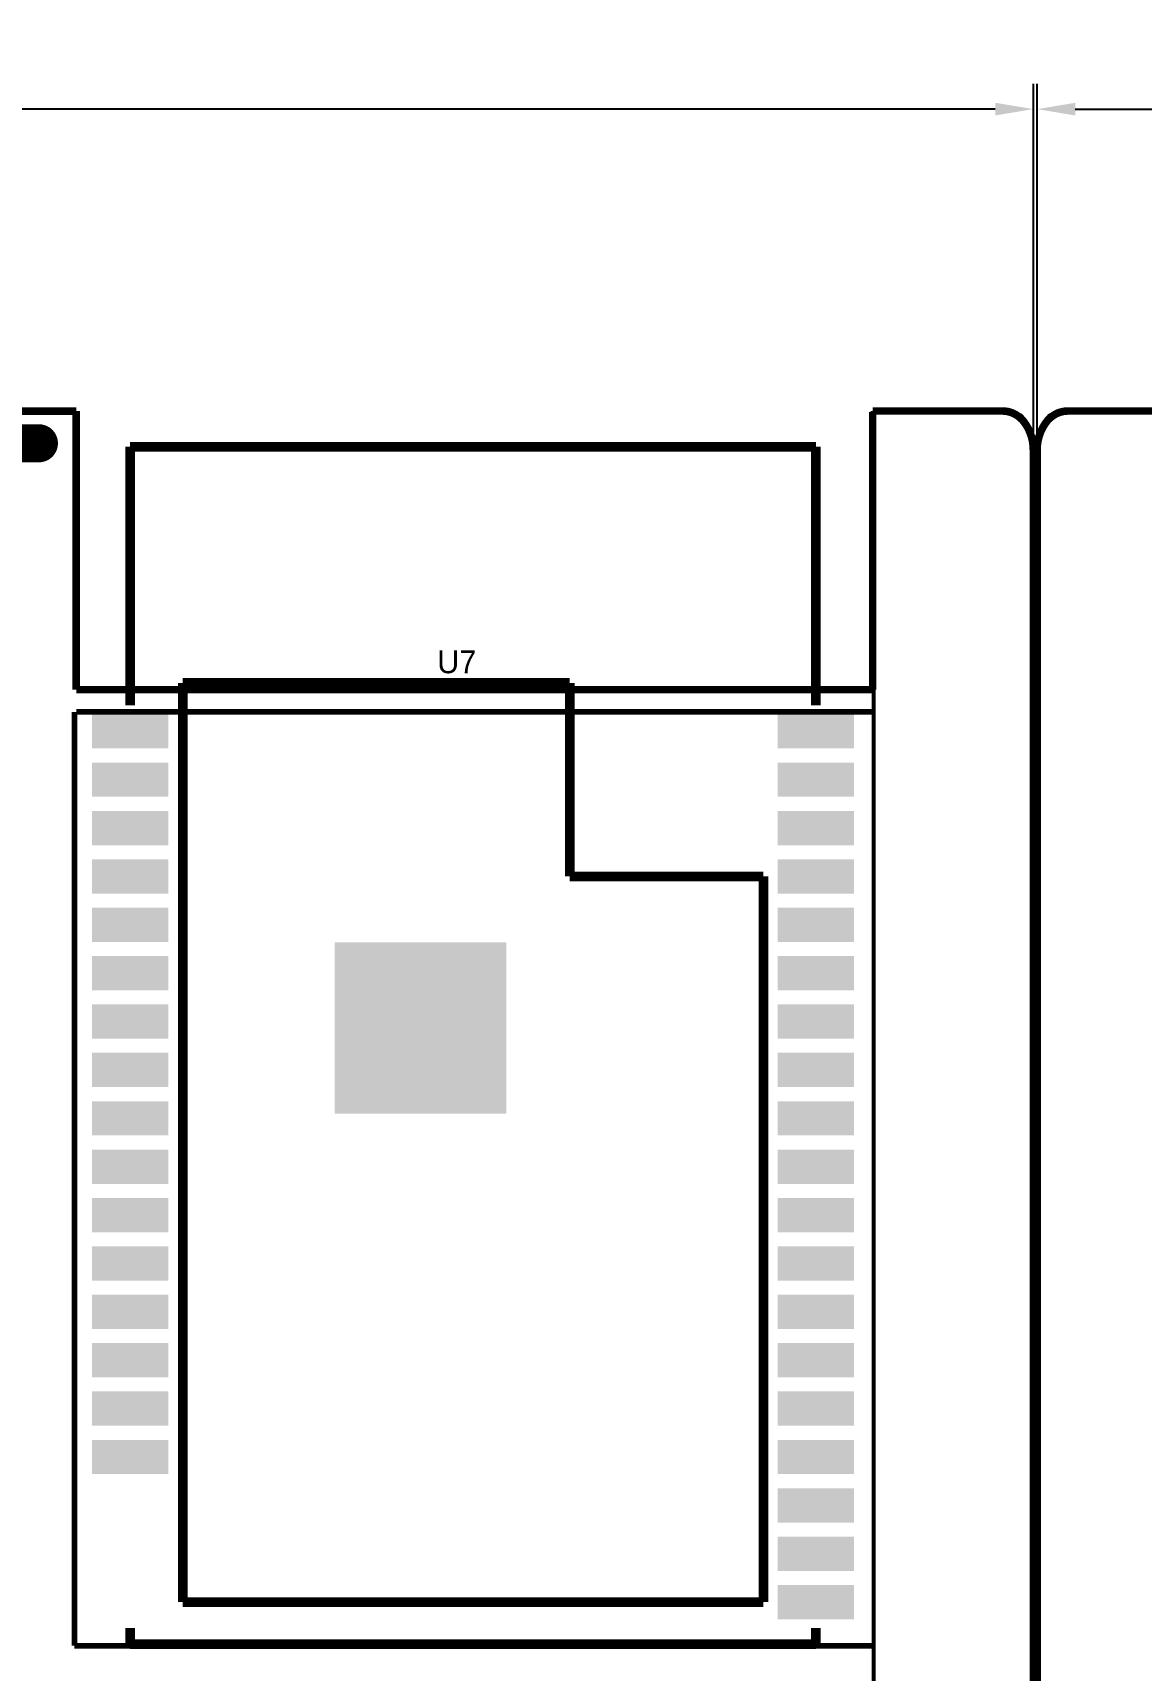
# Model space of a CAD drawing. Extents: x 882 to 2872, y 74 to 1007.
# Drawn here: x 1751.5 to 1838.8, y 839.4 to 968.4 of the extents above; entities that cross this region are included whole.
import ezdxf

# ---------------------------------------------------------------- set-up
doc = ezdxf.new("R2010")
doc.units = 0
doc.header["$MEASUREMENT"] = 0
doc.layers.get('DEFPOINTS').update_dxf_attribs({"linetype": 'CONTINUOUS'})
for name, color, linetype, lineweight in [('BOTTOMOVERLAY', 54, 'CONTINUOUS', 40), ('KeepOutLayer', 6, 'CONTINUOUS', 158), ('тонкая', 7, 'CONTINUOUS', 20)]:
    doc.layers.add(name, color=color, linetype=linetype, lineweight=lineweight)
doc.layers.add('BOTTOMPASTE', color=16, linetype='CONTINUOUS')
doc.styles.add('ЕСКД', font='eskd15.shx', dxfattribs={"width": 0.8})
doc.dimstyles.new('ЕСКД', dxfattribs={"dimtxt": 3.5, "dimasz": 3, "dimexe": 2, "dimexo": 0, "dimgap": 1, "dimtad": 1, "dimtoh": 1, "dimtxsty": 'ЕСКД', "dimcen": 0, "dimazin": 2, "dimtfac": 1, "dimtmove": 0, "dimatfit": 3, "dimfxl": 1, "dimarcsym": 0})

# ---------------------------------------------------------------- blocks, each defined once
blk = doc.blocks.new('*D145')
at = {"layer": 'DEFPOINTS', "color": 0, "transparency": 16777216}
for p in [(2172.7, 962.34), (2172.7, 934.97), (1830.56, 934.61)]:
    blk.add_point(p, dxfattribs=at)
at = {"layer": 'тонкая', "color": 0, "lineweight": -2, "transparency": 16777216}
for p, q in [((1830.56, 934.61), (1830.56, 964.34)), ((2172.7, 934.97), (2172.7, 964.34)), ((1833.56, 962.34), (2169.7, 962.34))]:
    blk.add_line(p, q, dxfattribs=at)
at = {"layer": 'тонкая', "color": 0, "transparency": 16777216}
for points in [[(1833.56, 962.84), (1833.56, 961.84), (1830.56, 962.34)], [(2169.7, 962.84), (2169.7, 961.84), (2172.7, 962.34)]]:
    blk.add_solid(points, dxfattribs=at)
at = {"layer": 'тонкая', "color": 0, "lineweight": 9, "transparency": 16777216, "insert": (1995.9, 965.84), "char_height": 3.5, "width": 6.1333, "attachment_point": 5, "style": 'ЕСКД'}
blk.add_mtext('{\\H1.42857x;114*}', dxfattribs=at)
blk = doc.blocks.new('*D161')
at = {"layer": 'DEFPOINTS', "color": 0, "lineweight": 100, "transparency": 16777216}
for p in [(1488.12, 962.34), (1488.12, 934.97), (1830.26, 934.61)]:
    blk.add_point(p, dxfattribs=at)
at = {"layer": 'тонкая', "color": 0, "lineweight": -2, "transparency": 16777216}
for p, q in [((1488.12, 934.97), (1488.12, 964.34)), ((1830.26, 934.61), (1830.26, 964.34)), ((1827.26, 962.34), (1491.12, 962.34))]:
    blk.add_line(p, q, dxfattribs=at)
at = {"layer": 'тонкая', "color": 0, "lineweight": 100, "transparency": 16777216}
for points in [[(1491.12, 962.84), (1491.12, 961.84), (1488.12, 962.34)], [(1827.26, 962.84), (1827.26, 961.84), (1830.26, 962.34)]]:
    blk.add_solid(points, dxfattribs=at)
at = {"layer": 'тонкая', "color": 0, "lineweight": 9, "transparency": 16777216, "insert": (1664.91, 965.84), "char_height": 3.5, "width": 6.1333, "attachment_point": 5, "style": 'ЕСКД'}
blk.add_mtext('{\\H1.42857x;114*}', dxfattribs=at)

msp = doc.modelspace()

# ---------------------------------------------------------------- linework, layer by layer
at = {"layer": 'BOTTOMOVERLAY'}
for points, const_width in [([(1817.68448, 749.28829), (1817.68448, 938.56909)], 0.3), ([(1759.13766, 935.75686), (1813.13771, 935.75686)], 0.762), ([(1759.13766, 915.39035), (1759.13766, 935.75686)], 0.762), ([(1813.13771, 915.39035), (1813.13771, 935.75686)], 0.762), ([(1763.27768, 917.15689), (1793.75768, 917.15689)], 0.762), ([(1763.27768, 844.76689), (1763.27768, 917.15689)], 0.762), ([(1793.75768, 901.91689), (1793.75768, 917.15689)], 0.762), ([(1754.74328, 861.14989), (1754.74328, 914.87089)], 0.45), ([(1754.89568, 914.87089), (1817.53208, 914.87089)], 0.45), ([(1793.75768, 901.91689), (1808.99768, 901.91689)], 0.762), ([(1808.99768, 844.76689), (1808.99768, 901.91689)], 0.762), ([(1754.74328, 841.33789), (1754.74328, 861.14989)], 0.45), ([(1763.27768, 844.76689), (1808.99768, 844.76689)], 0.762), ([(1759.13766, 841.46682), (1759.13766, 842.72344)], 0.762), ([(1813.13771, 841.4669), (1813.13771, 842.72344)], 0.762), ([(1754.74328, 841.33789), (1817.68448, 841.33789)], 0.45), ([(1759.13766, 841.46682), (1813.13771, 841.4669)], 0.762)]:
    msp.add_lwpolyline(points, dxfattribs=dict(at, const_width=const_width))
at = {"layer": 'BOTTOMPASTE', "const_width": 3}
msp.add_lwpolyline([(1749.54911, 936.02567), (1751.94911, 936.02567)], dxfattribs=at)
at = {"layer": 'BOTTOMPASTE', "const_width": 1.5}
msp.add_lwpolyline([(1751.94911, 935.27567, -1), (1751.94911, 936.77567, -1)], format="xyb", close=True, dxfattribs=at)
at = {"layer": 'BOTTOMPASTE'}
for points in [[(1762.13773, 911.99686), (1756.13774, 911.99686), (1762.13773, 914.69693), (1756.13774, 914.69693)], [(1816.13762, 911.99686), (1810.13764, 911.99686), (1816.13762, 914.69693), (1810.13764, 914.69693)], [(1762.13773, 908.18686), (1756.13774, 908.18686), (1762.13773, 910.88693), (1756.13774, 910.88693)], [(1816.13762, 908.18686), (1810.13764, 908.18686), (1816.13762, 910.88693), (1810.13764, 910.88693)], [(1762.13773, 904.37686), (1756.13774, 904.37686), (1762.13773, 907.07693), (1756.13774, 907.07693)], [(1816.13762, 904.37686), (1810.13764, 904.37686), (1816.13762, 907.07693), (1810.13764, 907.07693)], [(1762.13773, 900.56686), (1756.13774, 900.56686), (1762.13773, 903.26693), (1756.13774, 903.26693)], [(1816.13762, 900.56686), (1810.13764, 900.56686), (1816.13762, 903.26693), (1810.13764, 903.26693)], [(1762.13773, 896.75686), (1756.13774, 896.75686), (1762.13773, 899.45693), (1756.13774, 899.45693)], [(1816.13762, 896.75686), (1810.13764, 896.75686), (1816.13762, 899.45693), (1810.13764, 899.45693)], [(1788.74774, 883.22711), (1775.24774, 883.22711), (1788.74774, 896.72712), (1775.24774, 896.72712)], [(1762.13773, 892.94686), (1756.13774, 892.94686), (1762.13773, 895.64693), (1756.13774, 895.64693)], [(1816.13762, 892.94686), (1810.13764, 892.94686), (1816.13762, 895.64693), (1810.13764, 895.64693)], [(1762.13773, 889.13686), (1756.13774, 889.13686), (1762.13773, 891.83693), (1756.13774, 891.83693)], [(1816.13762, 889.13686), (1810.13764, 889.13686), (1816.13762, 891.83693), (1810.13764, 891.83693)], [(1762.13773, 885.32686), (1756.13774, 885.32686), (1762.13773, 888.02693), (1756.13774, 888.02693)], [(1816.13762, 885.32686), (1810.13764, 885.32686), (1816.13762, 888.02693), (1810.13764, 888.02693)], [(1762.13773, 881.51686), (1756.13774, 881.51686), (1762.13773, 884.21693), (1756.13774, 884.21693)], [(1816.13762, 881.51686), (1810.13764, 881.51686), (1816.13762, 884.21693), (1810.13764, 884.21693)], [(1762.13773, 877.70686), (1756.13774, 877.70686), (1762.13773, 880.40693), (1756.13774, 880.40693)], [(1816.13762, 877.70686), (1810.13764, 877.70686), (1816.13762, 880.40693), (1810.13764, 880.40693)], [(1762.13773, 873.89686), (1756.13774, 873.89686), (1762.13773, 876.59693), (1756.13774, 876.59693)], [(1816.13762, 873.89686), (1810.13764, 873.89686), (1816.13762, 876.59693), (1810.13764, 876.59693)], [(1762.13773, 870.08686), (1756.13774, 870.08686), (1762.13773, 872.78693), (1756.13774, 872.78693)], [(1816.13762, 870.08686), (1810.13764, 870.08686), (1816.13762, 872.78693), (1810.13764, 872.78693)], [(1762.13773, 866.27686), (1756.13774, 866.27686), (1762.13773, 868.97693), (1756.13774, 868.97693)], [(1816.13762, 866.27686), (1810.13764, 866.27686), (1816.13762, 868.97693), (1810.13764, 868.97693)], [(1762.13773, 862.46686), (1756.13774, 862.46686), (1762.13773, 865.16693), (1756.13774, 865.16693)], [(1816.13762, 862.46686), (1810.13764, 862.46686), (1816.13762, 865.16693), (1810.13764, 865.16693)], [(1762.13773, 858.65686), (1756.13774, 858.65686), (1762.13773, 861.35693), (1756.13774, 861.35693)], [(1816.13762, 858.65686), (1810.13764, 858.65686), (1816.13762, 861.35693), (1810.13764, 861.35693)], [(1762.13773, 854.84686), (1756.13774, 854.84686), (1762.13773, 857.54693), (1756.13774, 857.54693)], [(1816.13762, 854.84686), (1810.13764, 854.84686), (1816.13762, 857.54693), (1810.13764, 857.54693)], [(1816.13762, 851.03686), (1810.13764, 851.03686), (1816.13762, 853.73693), (1810.13764, 853.73693)], [(1816.13762, 847.22686), (1810.13764, 847.22686), (1816.13762, 849.92693), (1810.13764, 849.92693)], [(1816.13762, 843.41686), (1810.13764, 843.41686), (1816.13762, 846.11693), (1810.13764, 846.11693)]]:
    msp.add_solid(points, dxfattribs=at)
at = {"layer": 'KeepOutLayer'}
for points, const_width in [([(1640.44553, 938.56281), (1754.89568, 938.56281)], 0.6), ([(1754.89568, 916.62349), (1754.89568, 938.56281)], 0.6), ([(1817.60828, 938.56909), (1827.81908, 938.56909)], 0.6), ([(1817.60828, 916.62349), (1817.60828, 938.49289)], 0.6), ([(1843.20668, 938.56909), (1832.99588, 938.56909)], 0.6), ([(1817.60828, 938.49289), (1817.60828, 938.56909)], 0.3), ([(1830.25748, 934.60669), (1830.25748, 935.99361)], 0.6), ([(1830.55748, 934.60669), (1830.55748, 935.99361)], 0.6), ([(1830.25748, 871.81789), (1830.25748, 934.60669)], 0.6), ([(1830.55748, 871.81789), (1830.55748, 934.60669)], 0.6), ([(1754.89568, 916.62349), (1817.60828, 916.62349)], 0.6), ([(1830.25748, 752.67041), (1830.25748, 872.42749)], 0.6), ([(1830.55748, 752.67041), (1830.55748, 872.42749)], 0.6)]:
    msp.add_lwpolyline(points, dxfattribs=dict(at, const_width=const_width))
at = {"layer": 'KeepOutLayer', "const_width": 0.6}
for points in [[(1829.29079, 937.95949, 0.198912), (1827.81908, 938.56909)], [(1831.52418, 937.95949, -0.198912), (1832.99588, 938.56909)], [(1830.25748, 935.52109, 0.198912), (1829.19068, 938.09658)], [(1830.55748, 935.52109, -0.198912), (1831.62428, 938.09658)]]:
    msp.add_lwpolyline(points, format="xyb", dxfattribs=at)
at = {"layer": 'KeepOutLayer', "const_width": 0.3}
for points in [[(1827.81908, 938.41909, -1), (1827.81908, 938.71909, -1)], [(1832.99588, 938.41909, 1), (1832.99588, 938.71909, 1)], [(1829.19068, 937.94658, -1), (1829.19068, 938.24657, -1)], [(1829.29079, 937.80949, -1), (1829.29079, 938.10949, -1)], [(1831.52418, 937.80949, 1), (1831.52418, 938.10949, 1)], [(1831.62428, 937.94658, 1), (1831.62428, 938.24657, 1)], [(1830.25748, 935.37109, -1), (1830.25748, 935.67109, -1)], [(1830.55748, 935.37109, 1), (1830.55748, 935.67109, 1)]]:
    msp.add_lwpolyline(points, format="xyb", close=True, dxfattribs=at)

# ---------------------------------------------------------------- texts
at = {"layer": 'BOTTOMOVERLAY'}
msp.add_text('U7', height=1.799997, dxfattribs=at).set_placement((1783.31828, 917.91889))

# ---------------------------------------------------------------- dimensions: what is measured, and where the dimension line sits
at = {"layer": 'тонкая', "lineweight": 9}
dim = msp.add_linear_dim(base=(1488.11948, 962.33857), p1=(1830.25748, 934.60669), p2=(1488.11948, 934.97145), angle=180, text='{\\H1.42857x;114*}', dimstyle='ЕСКД', dxfattribs=at)
dim.commit()
dim.dimension.update_dxf_attribs({"geometry": '*D161', "text_midpoint": (1664.91013, 962.33857), "dimtype": 160})
dim = msp.add_linear_dim(base=(2172.69548, 962.33857), p1=(1830.55748, 934.60669), p2=(2172.69548, 934.97145), text='{\\H1.42857x;114*}', dimstyle='ЕСКД', dxfattribs=at)
dim.commit()
dim.dimension.update_dxf_attribs({"geometry": '*D145', "text_midpoint": (1995.90484, 962.33857), "dimtype": 160})

doc.saveas('drawing.dxf')
